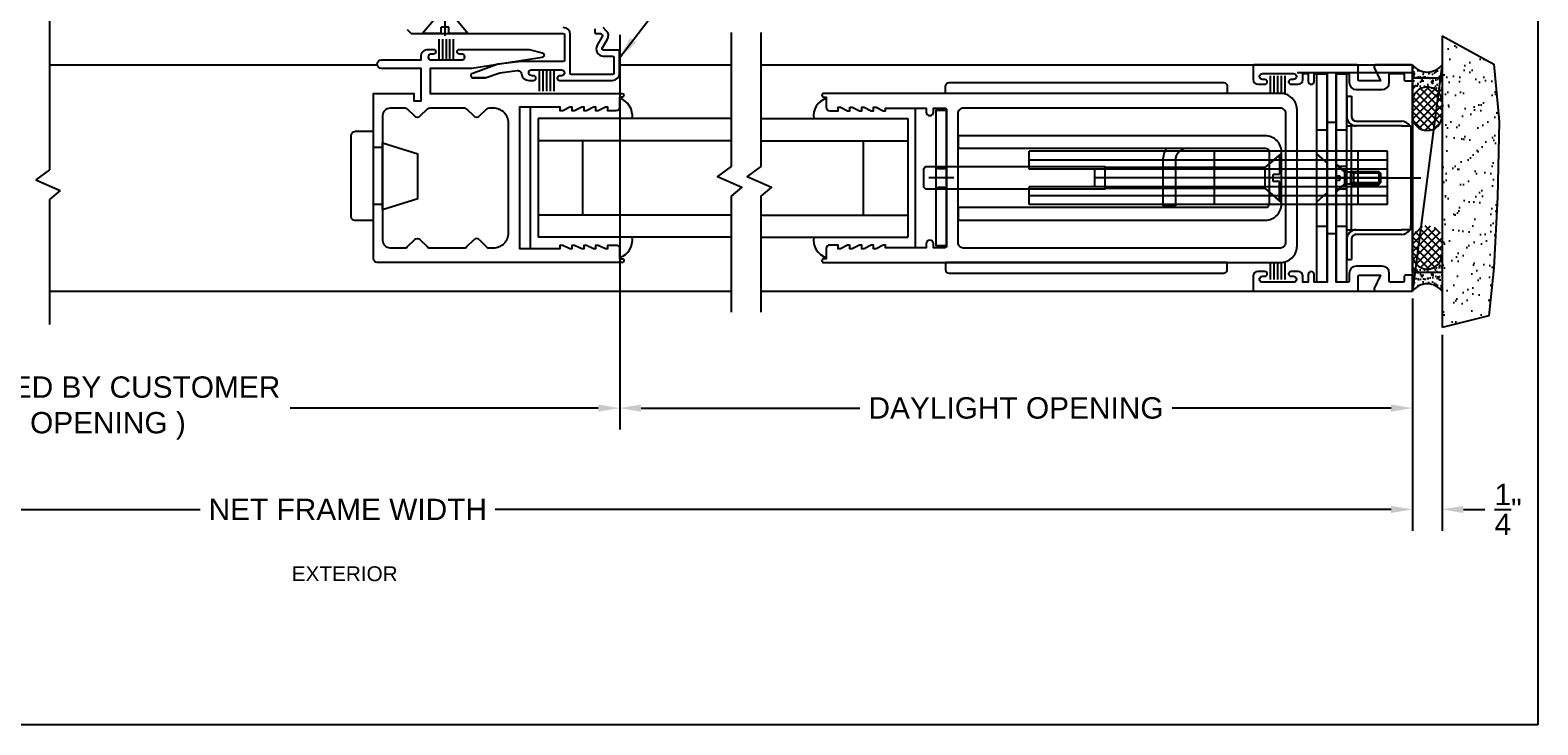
# Model space of a CAD drawing. Extents: x 9.5 to 30.5, y 30.9 to 44.4.
# Drawn here: x 17.77 to 30.48, y 30.85 to 36.71 of the extents above; entities that cross this region are included whole.
import ezdxf

# ---------------------------------------------------------------- set-up
doc = ezdxf.new("R2010")
doc.units = 0
doc.header["$MEASUREMENT"] = 0
doc.layers.get('0').update_dxf_attribs({"linetype": 'CONTINUOUS'})
doc.layers.get('DEFPOINTS').update_dxf_attribs({"linetype": 'CONTINUOUS'})
for name, color, linetype in [('DIM', 4, 'CONTINUOUS'), ('FLUSH_PULLS', 5, 'CONTINUOUS'), ('GASKET', 1, 'CONTINUOUS'), ('GLASS-VINYL', 7, 'CONTINUOUS'), ('HATCH1', 4, 'CONTINUOUS'), ('LATCH', 5, 'CONTINUOUS'), ('MISC', 9, 'CONTINUOUS'), ('SEAL', 7, 'CONTINUOUS'), ('SEALANT', 1, 'CONTINUOUS'), ('SILL-PAN', 7, 'CONTINUOUS'), ('STRIKE', 7, 'CONTINUOUS'), ('TEXT', 7, 'CONTINUOUS'), ('VENT', 5, 'CONTINUOUS')]:
    doc.layers.add(name, color=color, linetype=linetype)
doc.layers.add('NO PRINT', color=40, linetype='CONTINUOUS', plot=False)
doc.styles.add('ARCH', font='archstyl.shx')
doc.styles.add('ARIAL', font='arialbd.ttf')
doc.styles.get("Standard").update_dxf_attribs({"font": 'arial.ttf'})
doc.dimstyles.new('ARROW', dxfattribs={"dimtxt": 0.125, "dimasz": 0.1875, "dimexe": 0.125, "dimexo": 0.125, "dimgap": 0.0625, "dimtad": 0, "dimtih": 1, "dimtoh": 1, "dimdec": 4, "dimzin": 11, "dimdsep": 46, "dimlunit": 5, "dimtxsty": 'ARCH', "dimcen": 0.09375, "dimclrd": 256, "dimclre": 256, "dimclrt": 256, "dimadec": 4, "dimazin": 0, "dimtfac": 1, "dimtdec": 4, "dimtmove": 2, "dimatfit": 3, "dimfxl": 0, "dimtolj": 1, "dimtzin": 0, "dimarcsym": 0})
doc.dimstyles.new('FULL SCALE', dxfattribs={"dimtxt": 0.18, "dimasz": 0.18, "dimexe": 0.18, "dimexo": 0.0625, "dimgap": 0.09, "dimtad": 0, "dimdec": 4, "dimzin": 0, "dimdsep": 46, "dimlunit": 4, "dimtxsty": 'Standard', "dimcen": 0.09, "dimadec": 0, "dimazin": 0, "dimtfac": 1, "dimtdec": 4, "dimtofl": 0, "dimtmove": 0, "dimatfit": 3, "dimfxl": 0, "dimtolj": 1, "dimtzin": 0, "dimarcsym": 0})

# ---------------------------------------------------------------- blocks, each defined once
blk = doc.blocks.new('A$C1D443341')
for p, q in [((0, 0.719), (0, 0.031)), ((0.188, 0.75), (0.031, 0.75)), ((0.188, 0.75), (0.188, 0)), ((0.264, 0.656), (0.562, 0.563)), ((0.264, 0.656), (0.264, 0.094)), ((0.264, 0.615), (0.188, 0.615)), ((0.562, 0.563), (0.562, 0.187)), ((0.264, 0.135), (0.188, 0.135)), ((0.264, 0.094), (0.562, 0.187)), ((0.188, 0), (0.031, 0))]:
    blk.add_line(p, q)
for centre, start, end in [((0.031, 0.719), 90, 180), ((0.031, 0.031), 180, 270)]:
    blk.add_arc(centre, 0.031, start, end)
blk = doc.blocks.new('A$C0DB918E6')
at = {"layer": 'MISC', "xscale": 0.25, "yscale": 0.25, "zscale": 0.25}
blk.add_blockref('A$C1D443341', (0, 0), dxfattribs=at)
blk = doc.blocks.new('3006 STD POST-INTERLOCKER')
at = {"color": 7}
for p, q in [((-0.674, -0.979), (-0.674, -1.153)), ((-0.644, -0.979), (-0.644, -1.153)), ((-0.614, -0.979), (-0.614, -1.153)), ((-0.584, -0.979), (-0.584, -1.153)), ((-0.554, -0.979), (-0.554, -1.153))]:
    blk.add_line(p, q, dxfattribs=at)
for points in [[(-2.074, -0.666), (-2.074, -0.58, -0.414214), (-2.043, -0.55), (-1.974, -0.55), (-1.974, -0.58), (-1.954, -0.58), (-1.894, -0.55), (-1.874, -0.55), (-1.874, -0.58), (-1.854, -0.58), (-1.794, -0.55), (-1.774, -0.55), (-1.774, -0.58), (-1.754, -0.58), (-1.694, -0.55), (-1.674, -0.55), (-1.674, -0.58), (-1.654, -0.58), (-1.594, -0.55), (-1.574, -0.55), (-1.574, -0.58), (-1.231, -0.58), (-1.231, 0.61), (-1.574, 0.61), (-1.574, 0.581), (-1.594, 0.581), (-1.654, 0.61), (-1.674, 0.61), (-1.674, 0.581), (-1.694, 0.581), (-1.754, 0.61), (-1.774, 0.61), (-1.774, 0.581), (-1.794, 0.581), (-1.854, 0.61), (-1.874, 0.61), (-1.874, 0.581), (-1.894, 0.581), (-1.954, 0.61), (-1.974, 0.61), (-1.974, 0.581), (-2.043, 0.581, -0.414214), (-2.074, 0.611), (-2.074, 0.696), (-2.094, 0.696, -0.999996), (-2.094, 0.728), (-0.031, 0.728, -0.414214), (0, 0.697), (0, -0.697), (-0.338, -0.697), (-0.338, -0.635), (-0.4, -0.635), (-0.4, -0.908), (-0.066, -0.908, -1), (-0.066, -0.979), (-0.4, -0.979), (-0.4, -1.006, -0.414214), (-0.462, -1.068), (-0.504, -1.068, -1), (-0.504, -1.028), (-0.484, -1.028, 0.999996), (-0.484, -0.979), (-0.744, -0.979, 1.000003), (-0.744, -1.028), (-0.724, -1.028, -0.999994), (-0.724, -1.068), (-1.312, -1.068), (-1.422, -1.039, -0.811415), (-1.42, -1), (-0.828, -0.908), (-0.478, -0.908), (-0.478, -0.697), (-2.094, -0.697, -0.999996), (-2.094, -0.666), (-2.074, -0.666)], [(-0.891, 0.535), (-0.96, 0.604), (-1.012, 0.604, 0.414214), (-1.137, 0.479), (-1.137, -0.447, 0.414214), (-1.012, -0.572), (-0.973, -0.572, 0.198912), (-0.951, -0.563), (-0.891, -0.504, -0.414214), (-0.847, -0.504), (-0.787, -0.563, 0.198912), (-0.765, -0.572), (-0.473, -0.572, 0.198912), (-0.451, -0.563), (-0.391, -0.504, -0.414214), (-0.347, -0.504), (-0.287, -0.563, 0.198912), (-0.265, -0.572), (-0.138, -0.572, 0.414214), (-0.076, -0.51), (-0.076, 0.542, 0.414214), (-0.138, 0.604), (-0.265, 0.604, 0.198912), (-0.287, 0.594), (-0.347, 0.535, -0.414214), (-0.391, 0.535), (-0.451, 0.594, 0.198912), (-0.473, 0.604), (-0.765, 0.604, 0.198912), (-0.787, 0.594), (-0.847, 0.535)]]:
    blk.add_lwpolyline(points, format="xyb")
blk.add_arc((-0.869, 0.557), 0.031, 225.0005, 315.0002)
blk = doc.blocks.new('ARCHETYPE LATCH')
at = {"layer": 'FLUSH_PULLS'}
for points in [[(3.064, 0.803), (0.749, 0.803, 0.414214), (0.719, 0.773), (0.719, 0.713), (3.094, 0.713), (3.094, 0.773, 0.414214)], [(3.064, -0.803), (0.749, -0.803, -0.414214), (0.719, -0.773), (0.719, -0.713), (3.094, -0.713), (3.094, -0.773, -0.414214)]]:
    blk.add_lwpolyline(points, format="xyb", close=True, dxfattribs=at)
at = {"layer": 'LATCH'}
for p, q in [((-0.631, 0.225), (2.389, 0.225)), ((-0.631, 0.225), (-0.631, -0.225)), ((-0.631, 0.15), (2.389, 0.15)), ((-0.381, -0.225), (-0.381, 0.225)), ((0.28, 0.193), (0.28, 0.03)), ((0.401, 0.089), (0.28, 0.193)), ((0.831, -0.225), (0.831, 0.225)), ((1.262, 0.235), (1.157, 0.235)), ((1.157, -0.145), (1.157, 0.235)), ((1.262, -0.145), (1.262, 0.235)), ((2.389, 0.225), (2.389, 0.075)), ((-0.631, 0.075), (2.389, 0.075)), ((-0.631, 0), (1.837, 0)), ((0.28, 0.03), (0.333, 0.03)), ((0.333, 0.03), (0.333, -0.03)), ((0.401, 0.089), (1.749, 0.089)), ((0.401, 0.089), (0.401, -0.089)), ((1.837, -0.075), (1.837, 0.075)), ((-0.631, -0.075), (2.389, -0.075)), ((0.28, -0.192), (0.28, -0.03)), ((0.28, -0.03), (0.333, -0.03)), ((0.401, -0.089), (0.28, -0.192)), ((0.401, -0.089), (1.749, -0.089)), ((2.389, -0.075), (2.389, -0.225)), ((-0.631, -0.15), (2.389, -0.15))]:
    blk.add_line(p, q, dxfattribs=at)
at = {"layer": 'LATCH', "ltscale": 0.5}
for p, q in [((0.262, 0.206), (0.355, 0.125)), ((3.085, 0.095), (3.175, 0.095)), ((3.085, 0.095), (3.1, 0.08)), ((3.1, 0.08), (3.16, 0.08)), ((3.175, 0.095), (3.16, 0.08)), ((0.355, -0.125), (0.262, -0.205)), ((3.1, -0.08), (3.085, -0.095)), ((3.085, -0.095), (3.175, -0.095)), ((3.16, -0.08), (3.1, -0.08)), ((3.16, -0.08), (3.175, -0.095))]:
    blk.add_line(p, q, dxfattribs=at)
at = {"layer": 'LATCH', "ltscale": 0.3}
for p, q in [((0.239, 0), (-0.021, 0)), ((0.401, 0), (1.036, 0)), ((3.025, 0), (3.235, 0))]:
    blk.add_line(p, q, dxfattribs=at)
at = {"layer": 'LATCH'}
for points in [[(3.085, -0.568), (3.175, -0.568), (3.175, 0.568), (3.085, 0.568)], [(3.262, 0.093), (1.749, 0.093), (1.749, -0.093), (3.262, -0.093), (3.28, -0.075), (3.28, 0.075)]]:
    blk.add_lwpolyline(points, close=True, dxfattribs=at)
blk.add_lwpolyline([(0.397, -0.355), (2.987, -0.355), (2.987, -0.25), (0.397, -0.25, -0.414214), (0.367, -0.22), (0.367, 0.22, -0.414214), (0.397, 0.25), (2.987, 0.25), (2.987, 0.355), (0.397, 0.355, 0.414214), (0.262, 0.22), (0.262, -0.22, 0.414214), (0.397, -0.355), (1.052, -0.355)], format="xyb", dxfattribs=at)
blk.add_lwpolyline([(-0.631, -0.225), (2.389, -0.225)], dxfattribs=at)
for radius, start in [(0.105, 270), (0.21, 330)]:
    blk.add_arc((1.052, -0.145), radius, start, 360, dxfattribs=at)
blk = doc.blocks.new('StrikePlateAssy(EX_HI)')
at = {"linetype": 'Continuous'}
for p, q in [((-0.165, 0.688), (-0.205, 0.688)), ((-0.205, 0.517), (-0.205, 0.688)), ((-0.165, 0.517), (-0.165, 0.688)), ((-0.705, 0.437), (-0.625, 0.437)), ((-0.705, 0.437), (-0.705, 0.397)), ((-0.705, -0.398), (-0.705, 0.397)), ((-0.625, 0.477), (-0.245, 0.477)), ((-0.245, 0.437), (-0.625, 0.437)), ((-0.205, 0.437), (-0.245, 0.437)), ((-0.205, 0.437), (-0.205, -0.438)), ((-0.165, 0.437), (-0.205, 0.437)), ((-0.165, 0.437), (-0.165, -0.438)), ((0.09, 0.203), (0, 0.124)), ((0.09, -0.203), (0, -0.124)), ((-0.705, -0.438), (-0.705, -0.398)), ((-0.625, -0.438), (-0.705, -0.438)), ((-0.625, -0.438), (-0.245, -0.438)), ((-0.245, -0.478), (-0.625, -0.478)), ((-0.245, -0.438), (-0.205, -0.438)), ((-0.165, -0.438), (-0.205, -0.438)), ((-0.205, -0.688), (-0.205, -0.518)), ((-0.165, -0.688), (-0.165, -0.518)), ((-0.165, -0.688), (-0.205, -0.688))]:
    blk.add_line(p, q, dxfattribs=at)
for p, q in [((-0.075, 0.406), (-0.165, 0.406)), ((0, 0.469), (-0.075, 0.469)), ((0.09, 0.406), (0, 0.406)), ((-0.436, 0.054), (-0.45, 0.04)), ((-0.45, 0.04), (-0.222, 0.04)), ((-0.45, -0.04), (-0.45, 0.04)), ((-0.197, 0.054), (-0.436, 0.054)), ((-0.436, -0.054), (-0.436, 0.054)), ((0.013, 0), (-0.23, 0)), ((-0.222, 0.04), (-0.197, 0.054)), ((-0.222, -0.054), (-0.222, 0.054)), ((-0.197, -0.054), (-0.197, 0.054)), ((-0.147, 0.051), (-0.197, 0.051)), ((-0.165, 0.095), (-0.165, -0.095)), ((-0.165, 0.095), (-0.075, 0.095)), ((-0.138, 0.065), (-0.165, 0.065)), ((-0.147, 0.051), (-0.075, 0.113)), ((-0.147, -0.051), (-0.147, 0.051)), ((-0.138, 0.065), (-0.075, 0.12)), ((-0.075, 0.02), (-0.105, 0.02)), ((-0.105, -0.019), (-0.105, 0.02)), ((-0.075, 0.113), (-0.075, 0.02)), ((0.173, 0), (-0.07, 0)), ((-0.044, 0), (-0.788, 0)), ((-0.45, -0.04), (-0.222, -0.04)), ((-0.436, -0.054), (-0.45, -0.04)), ((-0.197, -0.054), (-0.436, -0.054)), ((-0.222, -0.04), (-0.197, -0.054)), ((-0.147, -0.051), (-0.197, -0.051)), ((-0.138, -0.065), (-0.165, -0.065)), ((-0.165, -0.095), (-0.075, -0.095)), ((-0.147, -0.051), (-0.075, -0.112)), ((-0.138, -0.065), (-0.075, -0.12)), ((-0.075, -0.019), (-0.105, -0.019)), ((-0.075, -0.112), (-0.075, -0.019)), ((-0.075, -0.406), (-0.165, -0.406)), ((0, -0.469), (-0.075, -0.469)), ((0.09, -0.406), (0, -0.406))]:
    blk.add_line(p, q)
for points in [[(-0.165, -0.875), (-0.075, -0.875), (-0.075, 0.875), (-0.165, 0.875)], [(0, -0.875), (0.09, -0.875), (0.09, 0.875), (0, 0.875)]]:
    blk.add_lwpolyline(points, close=True)
for centre, radius, start, end in [((-0.245, 0.517), 0.08, 270, 0), ((-0.245, 0.517), 0.04, 270, 0), ((-0.625, 0.397), 0.08, 90, 150), ((-0.625, -0.398), 0.08, 210, 270), ((-0.245, -0.518), 0.08, 0, 90), ((-0.245, -0.518), 0.04, 0, 90)]:
    blk.add_arc(centre, radius, start, end, dxfattribs=at)
blk = doc.blocks.new('3767 LEADSILE')
for points in [[(3.769, -0.597), (3.749, -0.597), (3.689, -0.565), (3.669, -0.565), (3.669, -0.597), (3.649, -0.597), (3.589, -0.565), (3.569, -0.565), (3.569, -0.597), (3.549, -0.597), (3.489, -0.565), (3.469, -0.565), (3.469, -0.588), (3.126, -0.588), (3.126, -0.556, 1), (3.064, -0.556), (3.064, -0.588), (2.969, -0.588, -0.414214), (2.954, -0.573), (2.954, 0.573, -0.414214), (2.969, 0.588), (3.064, 0.588), (3.064, 0.556, 1), (3.126, 0.556), (3.126, 0.588), (3.469, 0.588), (3.469, 0.565), (3.489, 0.565), (3.549, 0.597), (3.569, 0.597), (3.569, 0.565), (3.589, 0.565), (3.649, 0.597), (3.669, 0.597), (3.669, 0.565), (3.689, 0.565), (3.749, 0.597), (3.769, 0.597), (3.769, 0.565), (3.789, 0.565), (3.849, 0.597), (3.869, 0.597), (3.869, 0.565), (3.938, 0.565, 0.414214), (3.969, 0.596), (3.969, 0.681), (3.989, 0.681, 1), (3.989, 0.713), (0.14, 0.713, 0.414214), (0, 0.573), (0, -0.573, 0.414214), (0.14, -0.713), (3.989, -0.713, 1), (3.989, -0.681), (3.969, -0.681), (3.969, -0.596, 0.414214), (3.938, -0.565), (3.869, -0.565), (3.869, -0.597), (3.849, -0.597), (3.789, -0.565), (3.769, -0.565)], [(2.814, -0.588, 0.414214), (2.86, -0.542), (2.86, 0.542, 0.414214), (2.814, 0.588), (0.14, 0.588, 0.414214), (0.094, 0.542), (0.094, -0.542, 0.414214), (0.14, -0.588)]]:
    blk.add_lwpolyline(points, format="xyb", close=True)
blk = doc.blocks.new('A$C078B526A')
for p, q in [((0, 0.909), (0.097, 0.793)), ((0.161, 0.909), (0, 0.909)), ((0.161, 0.909), (0.161, 0.857)), ((0.192, 0.929), (0.192, 0)), ((0.224, 0.909), (0.224, 0.857)), ((0.385, 0.909), (0.224, 0.909)), ((0.385, 0.909), (0.288, 0.793)), ((0.288, 0.793), (0.097, 0.793)), ((0.224, 0.857), (0.161, 0.857))]:
    blk.add_line(p, q)
at = {"linetype": 'Continuous'}
for p, q in [((0.142, 0.793), (0.118, 0.79)), ((0.122, 0.793), (0.122, 0.79)), ((0.122, 0.766), (0.122, 0.696)), ((0.263, 0.793), (0.263, 0.741)), ((0.267, 0.717), (0.118, 0.695)), ((0.122, 0.671), (0.122, 0.601)), ((0.263, 0.716), (0.263, 0.647)), ((0.267, 0.623), (0.118, 0.601)), ((0.267, 0.528), (0.118, 0.507)), ((0.122, 0.577), (0.122, 0.507)), ((0.263, 0.622), (0.263, 0.553)), ((0.263, 0.528), (0.263, 0.458)), ((0.267, 0.434), (0.118, 0.412)), ((0.122, 0.483), (0.122, 0.413)), ((0.122, 0.388), (0.122, 0.319)), ((0.263, 0.433), (0.263, 0.364)), ((0.267, 0.34), (0.118, 0.318)), ((0.122, 0.307), (0.122, 0.237)), ((0.263, 0.339), (0.263, 0.237)), ((0.267, 0.246), (0.118, 0.224)), ((0.122, 0.213), (0.122, 0.112)), ((0.263, 0.245), (0.263, 0.112)), ((0.186, 0.034), (0.199, 0.034))]:
    blk.add_line(p, q, dxfattribs=at)
for centre, radius, start, end in [((0.122, 0.766), 0.0244, 90, 270), ((0.122, 0.766), 0.0244, 90, 270), ((0.263, 0.741), 0.0244, 270, 90), ((0.122, 0.671), 0.0244, 90, 270), ((0.122, 0.671), 0.0244, 90, 270), ((0.263, 0.647), 0.0244, 270, 90), ((0.122, 0.577), 0.0244, 90, 270), ((0.263, 0.553), 0.0244, 270, 90), ((0.122, 0.483), 0.0244, 90, 270), ((0.122, 0.483), 0.0244, 90, 270), ((0.122, 0.388), 0.0244, 90, 270), ((0.263, 0.458), 0.0244, 270, 90), ((0.263, 0.364), 0.0244, 270, 90), ((0.122, 0.294), 0.0244, 90, 270), ((0.263, 0.27), 0.0244, 270, 90), ((0.122, 0.2), 0.0244, 90, 270), ((0.034, -0.012), 0.152, 20.7051, 54.5638), ((0.186, 0.044), 0.00998, 191.7651, 270), ((0.199, 0.044), 0.00998, 270, 348.2349), ((0.351, -0.012), 0.152, 125.4362, 159.2949)]:
    blk.add_arc(centre, radius, start, end, dxfattribs=at)
blk = doc.blocks.new('*D51')
at = {"color": 0, "lineweight": -2}
for p, q in [((22.738, 36.667), (22.738, 33.343)), ((29.42, 34.446), (29.42, 33.343)), ((22.918, 33.523), (24.763, 33.523)), ((29.24, 33.523), (27.395, 33.523))]:
    blk.add_line(p, q, dxfattribs=at)
at = {"color": 0}
for points in [[(22.918, 33.553), (22.918, 33.493), (22.738, 33.523)], [(29.24, 33.553), (29.24, 33.493), (29.42, 33.523)]]:
    blk.add_solid(points, dxfattribs=at)
at = {"layer": 'DEFPOINTS', "color": 0}
for p in [(22.738, 36.73), (29.42, 34.508), (29.42, 33.523)]:
    blk.add_point(p, dxfattribs=at)
at = {"color": 0, "insert": (26.079, 33.523), "char_height": 0.18, "attachment_point": 5}
blk.add_mtext('\\A1;DAYLIGHT OPENING', dxfattribs=at)
blk = doc.blocks.new('*D52')
at = {"color": 0, "lineweight": -2}
for p, q in [((29.42, 34.446), (29.42, 32.489)), ((29.67, 34.139), (29.67, 32.489)), ((29.24, 32.669), (29.06, 32.669)), ((29.85, 32.669), (30.03, 32.669))]:
    blk.add_line(p, q, dxfattribs=at)
at = {"color": 0}
for points in [[(29.24, 32.699), (29.24, 32.639), (29.42, 32.669)], [(29.85, 32.699), (29.85, 32.639), (29.67, 32.669)]]:
    blk.add_solid(points, dxfattribs=at)
at = {"layer": 'DEFPOINTS', "color": 0}
for p in [(29.42, 34.508), (29.67, 34.202), (29.67, 32.669)]:
    blk.add_point(p, dxfattribs=at)
at = {"color": 0, "insert": (30.227, 32.669), "char_height": 0.18, "attachment_point": 5}
blk.add_mtext('\\A1;{\\H1.000000x;\\S1/4;}"', dxfattribs=at)
blk = doc.blocks.new('*D53')
at = {"color": 0, "lineweight": -2}
for p, q in [((11.471, 34.446), (11.471, 32.489)), ((29.42, 34.446), (29.42, 32.489)), ((11.651, 32.669), (19.202, 32.669)), ((29.24, 32.669), (21.689, 32.669))]:
    blk.add_line(p, q, dxfattribs=at)
at = {"color": 0}
for points in [[(11.651, 32.699), (11.651, 32.639), (11.471, 32.669)], [(29.24, 32.699), (29.24, 32.639), (29.42, 32.669)]]:
    blk.add_solid(points, dxfattribs=at)
at = {"layer": 'DEFPOINTS', "color": 0}
for p in [(11.471, 34.508), (29.42, 34.508), (11.471, 32.669)]:
    blk.add_point(p, dxfattribs=at)
at = {"color": 0, "insert": (20.446, 32.669), "char_height": 0.18, "attachment_point": 5}
blk.add_mtext('\\A1;NET FRAME WIDTH', dxfattribs=at)
blk = doc.blocks.new('*D54')
at = {"color": 0, "lineweight": -2}
for p, q in [((22.738, 36.667), (22.738, 33.343)), ((11.471, 34.446), (11.471, 33.343)), ((11.651, 33.523), (14.249, 33.523)), ((22.558, 33.523), (19.96, 33.523))]:
    blk.add_line(p, q, dxfattribs=at)
at = {"color": 0}
for points in [[(11.651, 33.553), (11.651, 33.493), (11.471, 33.523)], [(22.558, 33.553), (22.558, 33.493), (22.738, 33.523)]]:
    blk.add_solid(points, dxfattribs=at)
at = {"layer": 'DEFPOINTS', "color": 0}
for p in [(22.738, 36.73), (11.471, 34.508), (11.471, 33.523)]:
    blk.add_point(p, dxfattribs=at)
at = {"color": 0, "insert": (17.104, 33.523), "char_height": 0.18, "attachment_point": 5}
blk.add_mtext('\\A1;OPEN POCKET (DETERMINED BY CUSTOMER\\PSUPPLIED DAYLIGHT OPENING )', dxfattribs=at)

msp = doc.modelspace()

# ---------------------------------------------------------------- hatches: boundary and pattern name
at = {"layer": 'DIM', "linetype": 'Continuous'}
h = msp.add_hatch(dxfattribs=at)
h.set_pattern_fill('AR-SAND', color=256, scale=0.03, style=0)
h.set_pattern_definition([(322.5, (32.533563, 84.14838), (-0.0018898, -0.057804713), [0, -0.0456, 0, -0.051, 0, -0.04875]), (352.5, (32.53356, 84.14838), (0.0530933, -0.08466438), [0, -0.0246, 0, -0.0411, 0, -0.01575]), (32.5, (32.496663, 84.14838), (0.093424256, -0.00016977), [0, -0.015, 0, -0.054, 0, -0.0705]), (42.5, (32.49666, 84.14838), (0.0901838, -0.02633027), [0, -0.0075, 0, -0.0354, 0, -0.0405])])
h.paths.add_polyline_path([(29.42023, 36.10318), (29.42023, 36.41518, 0.496), (29.67023, 36.41518), (29.67023, 36.10318, 1)])
h = msp.add_hatch(dxfattribs=at)
h.set_pattern_fill('AR-SAND', color=256, scale=0.03, style=0)
h.set_pattern_definition([(37.5, (32.53327, -13.225203), (-0.0018898, 0.057804713), [0, -0.0456, 0, -0.051, 0, -0.04875]), (7.5, (32.53327, -13.2252), (0.0530933, 0.08466438), [0, -0.0246, 0, -0.0411, 0, -0.01575]), (327.5, (32.49637, -13.225203), (0.093424256, 0.00016977), [0, -0.015, 0, -0.054, 0, -0.0705]), (317.5, (32.49637, -13.2252), (0.0901838, 0.02633027), [0, -0.0075, 0, -0.0354, 0, -0.0405])])
h.paths.add_polyline_path([(29.41994, 34.81999), (29.41994, 34.50799, -0.496), (29.66994, 34.50799), (29.66994, 34.81999, -1)])
at = {"layer": 'HATCH1', "linetype": 'Continuous'}
h = msp.add_hatch(dxfattribs=at)
h.set_pattern_fill('ANSI37', color=256, scale=0.375, angle=90, style=0)
h.set_pattern_definition([(225, (32.533563, 84.14838), (-0.03314563, 0.03314563), []), (135, (32.533563, 84.14838), (0.03314563, 0.03314563), [])])
edge = h.paths.add_edge_path()
edge.add_arc((29.54523, 36.10318), 0.125, 360, 540)
edge.add_line((29.42023, 36.10318), (29.42023, 35.98625))
edge.add_arc((29.54523, 35.98625), 0.125, 540, 720)
edge.add_line((29.67023, 35.98625), (29.67023, 36.10318))
h = msp.add_hatch(dxfattribs=at)
h.set_pattern_fill('ANSI37', color=256, scale=0.375, angle=90, style=0)
h.set_pattern_definition([(135, (32.53327, -13.225203), (-0.03314563, -0.03314563), []), (225, (32.53327, -13.225203), (0.03314563, -0.03314563), [])])
edge = h.paths.add_edge_path()
edge.add_arc((29.54494, 34.81999), 0.125, 180, 360, ccw=False)
edge.add_line((29.41994, 34.81999), (29.41994, 34.93693))
edge.add_arc((29.54494, 34.93693), 0.125, 0, 180, ccw=False)
edge.add_line((29.66994, 34.93693), (29.66994, 34.81999))
at = {"layer": 'MISC', "linetype": 'Continuous'}
h = msp.add_hatch(dxfattribs=at)
h.set_pattern_fill('AR-SAND', color=256, scale=0.1, style=0)
h.set_pattern_definition([(142.5, (37.7392, 24.39499), (0.0062993, 0.1926824), [0, -0.152, 0, -0.17, 0, -0.1625]), (172.5, (37.7392, 24.39499), (-0.1769777, 0.2822146), [0, -0.082, 0, -0.137, 0, -0.0525]), (212.5, (37.8622, 24.39499), (-0.3114142, 0.000566), [0, -0.05, 0, -0.18, 0, -0.235]), (222.5, (37.8622, 24.395), (-0.3006127, 0.0877676), [0, -0.025, 0, -0.118, 0, -0.135])])
h.paths.add_polyline_path([(30.15085, 35.93694), (30.10738, 36.42038), (29.67006, 36.65897), (29.67006, 34.20198), (30.0639, 34.30071), (30.10738, 34.70615), (30.13636, 35.29982)])

# ---------------------------------------------------------------- linework, layer by layer
for p, q in [((22.05965, 36.3737), (22.05965, 36.1934)), ((22.09065, 36.3737), (22.09065, 36.1934)), ((22.12165, 36.3737), (22.12165, 36.1934)), ((22.15265, 36.3737), (22.15265, 36.1934)), ((22.18365, 36.3737), (22.18365, 36.1934)), ((29.42023, 36.34888), (28.44773, 36.34888)), ((29.42023, 36.41638), (29.41994, 34.6019))]:
    msp.add_line(p, q)
for points in [[(21.60465, 36.3047), (21.72714, 36.34928), (21.87518, 36.36705, -0.41874045), (21.90998, 36.33927, 0.38407139), (21.97165, 36.2837), (22.01165, 36.2837, 0.9999936), (22.01165, 36.3237), (21.99665, 36.3237, -1.0000034), (21.99665, 36.3737), (22.24665, 36.3737, -0.9999959), (22.24665, 36.3237), (22.23165, 36.3237, 1), (22.23165, 36.2837), (22.67565, 36.2837, 0.41421356), (22.73765, 36.3457), (22.73765, 36.4737), (22.73765, 36.5297, 0.41421356), (22.72765, 36.5397), (22.59989, 36.5397, -0.5773518), (22.59123, 36.5547), (22.63497, 36.63044, 0.33945554), (22.62543, 36.70287), (22.5986, 36.7297)], [(22.52789, 36.7197), (22.52789, 36.6897, 0.41421356), (22.53789, 36.6797), (22.57375, 36.6797, -0.19891237), (22.58082, 36.67677), (22.59007, 36.66752, -0.33945554), (22.59166, 36.65544), (22.54793, 36.5797, 0.5773518), (22.59989, 36.4897), (22.67765, 36.4897, -0.41421356), (22.68765, 36.4797), (22.68765, 36.3437, -0.41421356), (22.67765, 36.3337), (22.33165, 36.3337, -0.41421356), (22.32165, 36.3437), (22.32165, 36.6697, 0.41421356), (22.26165, 36.7297)], [(20.94673, 36.71263), (20.97673, 36.68263, 0.19891237), (20.9838, 36.6797), (22.26165, 36.6797, -0.41421356), (22.27165, 36.6697), (22.27165, 36.4537, -0.41421356), (22.26165, 36.4437), (21.90965, 36.4437), (21.70965, 36.4197), (21.49084, 36.34006, 0.70134566), (21.50365, 36.3047), (21.60465, 36.3047), (21.50365, 36.3047)]]:
    msp.add_lwpolyline(points, format="xyb")
at = {"color": 1}
msp.add_lwpolyline([(28.54223, 34.64838), (28.54223, 34.58338), (28.49723, 34.58338), (28.49723, 34.63338, 0.41421356), (28.45723, 34.67338), (28.39673, 34.67338, 0.41421356), (28.37723, 34.65388), (28.37723, 34.65338, 0.41421356), (28.39723, 34.63338), (28.41773, 34.63338, -0.41421356), (28.44223, 34.60888), (28.44223, 34.60788, -0.41421356), (28.41773, 34.58338), (28.15673, 34.58338, -0.41421356), (28.13223, 34.60788), (28.13223, 34.60888, -0.41421356), (28.15673, 34.63338), (28.17723, 34.63338, 0.41421356), (28.19723, 34.65338, 0.41421356), (28.17723, 34.67338), (28.11723, 34.67338, 0.41421356), (28.07723, 34.63338), (28.07723, 34.51838, 0.41421356), (28.08723, 34.50838), (28.95223, 34.50838, 0.41421356), (28.96223, 34.51838), (28.96223, 34.63338, -0.41421356), (28.97223, 34.64338), (29.15023, 34.64338), (29.09869, 34.53105, 0.54662435), (29.11323, 34.50838), (29.41023, 34.50838, 0.41421356), (29.42023, 34.51838), (29.42023, 34.63338, 0.41421356), (29.41023, 34.64338), (29.36223, 34.64338, 0.41421356), (29.35223, 34.63338), (29.35223, 34.59338, -0.41421356), (29.34223, 34.58338), (29.23523, 34.58338, -0.41421356), (29.22523, 34.59338), (29.22523, 34.65838, 0.41421356), (29.16523, 34.71838), (28.94723, 34.71838, 0.41421356), (28.88723, 34.65838), (28.88723, 34.59338, -0.41421356), (28.87723, 34.58338), (28.77723, 34.58338), (28.77723, 35.46238), (28.77723, 36.34138), (28.87723, 36.34138, -0.41421356), (28.88723, 36.33138), (28.88723, 36.26638, 0.41421356), (28.94723, 36.20638), (29.16523, 36.20638, 0.41421356), (29.22523, 36.26638), (29.22523, 36.33138, -0.41421356), (29.23523, 36.34138), (29.34223, 36.34138, -0.41421356), (29.35223, 36.33138), (29.35223, 36.29138, 0.41421356), (29.36223, 36.28138), (29.41023, 36.28138, 0.41421356), (29.42023, 36.29138), (29.42023, 36.40638, 0.41421356), (29.41023, 36.41638), (29.11323, 36.41638, 0.54662435), (29.09869, 36.39371), (29.15023, 36.28138), (28.97223, 36.28138, -0.41421356), (28.96223, 36.29138), (28.96223, 36.40638, 0.41421356), (28.95223, 36.41638), (28.08723, 36.41638, 0.41421356), (28.07723, 36.40638), (28.07723, 36.29138, 0.41421356), (28.11723, 36.25138), (28.17723, 36.25138, 0.41421356), (28.19723, 36.27138), (28.19723, 36.27138, 0.41421356), (28.17723, 36.29138), (28.15673, 36.29138, -0.41421356), (28.13223, 36.31588), (28.13223, 36.31688, -0.41421356), (28.15673, 36.34138), (28.41773, 36.34138, -0.41421356), (28.44223, 36.31688), (28.44223, 36.31588, -0.41421356), (28.41773, 36.29138), (28.39723, 36.29138, 0.41421356), (28.37723, 36.27138), (28.37723, 36.27088, 0.41421356), (28.39673, 36.25138), (28.45723, 36.25138, 0.41421356), (28.49723, 36.29138), (28.49723, 36.34138), (28.54223, 36.34138), (28.54223, 36.27638, 0.41421356), (28.56723, 36.25138), (28.56773, 36.25138, 0.41421356), (28.59223, 36.27588), (28.59223, 36.34138), (28.70223, 36.34138), (28.70223, 35.46238), (28.70223, 34.58338), (28.59223, 34.58338), (28.59223, 34.64888, 0.41421356), (28.56773, 34.67338), (28.56723, 34.67338, 0.41421356)], format="xyb", close=True, dxfattribs=at)
at = {"layer": 'GASKET'}
msp.add_line((29.66416, 36.38443), (29.42023, 34.50838), dxfattribs=at)
msp.add_lwpolyline([(29.66994, 34.66445), (29.41982, 34.66445), (29.42011, 36.30568), (29.67023, 36.30568)], close=True, dxfattribs=at)
at = {"layer": 'GLASS-VINYL'}
for p, q in [((21.98515, 34.86738), (21.98515, 36.05738)), ((22.05015, 35.96238), (22.05015, 34.96238)), ((23.67804, 35.96238), (22.05015, 35.96238)), ((23.67804, 35.77488), (22.05015, 35.77488)), ((22.42515, 35.77488), (22.42515, 35.14988)), ((23.67804, 35.14988), (22.05015, 35.14988)), ((23.67804, 34.96238), (22.05015, 34.96238))]:
    msp.add_line(p, q, dxfattribs=at)
at = {"layer": 'GLASS-VINYL', "color": 7}
for p, q in [((25.23123, 34.87422), (25.23123, 36.05022)), ((23.92804, 35.96222), (25.16623, 35.96222)), ((25.16623, 35.96222), (25.16623, 34.96222)), ((23.92804, 35.77472), (25.16623, 35.77472)), ((24.79123, 35.77472), (24.79123, 35.14972)), ((23.92804, 35.14972), (25.16623, 35.14972)), ((23.92804, 34.96222), (25.16623, 34.96222))]:
    msp.add_line(p, q, dxfattribs=at)
at = {"layer": 'GLASS-VINYL'}
for points in [[(23.67804, 36.68771), (23.67804, 35.5599), (23.5638, 35.47564), (23.76768, 35.38418), (23.67804, 35.3099), (23.67804, 34.33207)], [(23.92804, 36.68771), (23.92804, 35.5599), (23.8138, 35.47564), (24.01768, 35.38418), (23.92804, 35.3099), (23.92804, 34.33207)]]:
    msp.add_lwpolyline(points, dxfattribs=at)
for centre, start, end in [((22.69208, 35.98691), 350.75972, 72.645769), ((22.69208, 34.93785), 287.354231, 9.24028)]:
    msp.add_arc(centre, 0.15276, start, end, dxfattribs=at)
at = {"layer": 'GLASS-VINYL', "color": 7}
for centre, start, end in [((24.5243, 35.98675), 107.354231, 189.24028), ((24.5243, 34.93769), 170.75972, 252.645769)]:
    msp.add_arc(centre, 0.15276, start, end, dxfattribs=at)
at = {"layer": 'MISC'}
for p, q in [((17.93072, 40.38225), (17.93072, 35.53141)), ((29.67006, 36.65897), (29.67006, 34.20198)), ((17.93072, 35.53141), (17.81649, 35.44715)), ((17.81649, 35.44715), (18.02037, 35.35569)), ((18.02037, 35.35569), (17.93072, 35.28141)), ((17.93072, 35.28141), (17.93072, 34.22682))]:
    msp.add_line(p, q, dxfattribs=at)
msp.add_lwpolyline([(29.67006, 36.65897), (30.10738, 36.42038), (30.15085, 35.93694), (30.13636, 35.29982), (30.10738, 34.70615), (30.0639, 34.30071), (29.67006, 34.20198)], dxfattribs=at)
at = {"layer": 'NO PRINT'}
msp.add_lwpolyline([(30.47769, 30.85399), (9.47769, 30.85399), (9.47769, 44.35399), (30.47769, 44.35399)], close=True, dxfattribs=at)
at = {"layer": 'SEAL', "color": 7}
for p, q in [((28.22165, 36.32336), (28.22165, 36.17538)), ((28.25265, 36.32336), (28.25265, 36.17538)), ((28.28365, 36.32336), (28.28365, 36.17538)), ((28.31465, 36.32336), (28.31465, 36.17538)), ((28.34565, 36.32336), (28.34565, 36.17538)), ((28.22273, 34.60529), (28.22273, 34.74938)), ((28.25373, 34.60529), (28.25373, 34.74938)), ((28.28473, 34.60529), (28.28473, 34.74938)), ((28.31573, 34.60529), (28.31573, 34.74938)), ((28.34673, 34.60529), (28.34673, 34.74938))]:
    msp.add_line(p, q, dxfattribs=at)
at = {"layer": 'SEALANT'}
for centre, radius, start, end in [((29.54523, 36.51139), 0.15701, 217.237177, 322.762823), ((29.54523, 36.10318), 0.125, 360, 180), ((29.54523, 35.98625), 0.125, 180, 0), ((29.54494, 34.81999), 0.125, 180, 0), ((29.54494, 34.41298), 0.15701, 37.237177, 142.762823)]:
    msp.add_arc(centre, radius, start, end, dxfattribs=at)
at = {"layer": 'SILL-PAN'}
for p, q in [((17.93072, 36.41638), (20.69501, 36.41638)), ((22.73765, 36.41638), (23.67804, 36.41638)), ((23.92804, 36.41638), (29.42023, 36.41638)), ((17.93072, 34.50838), (23.67804, 34.50838)), ((23.92804, 34.50838), (29.42023, 34.50838))]:
    msp.add_line(p, q, dxfattribs=at)

# ---------------------------------------------------------------- block references
at = {"xscale": -1, "rotation": 180}
msp.add_blockref('A$C078B526A', (21.07363, 37.5888), dxfattribs=at)
at = {"rotation": 180}
msp.add_blockref('ARCHETYPE LATCH', (28.5789, 35.46222), dxfattribs=at)
at = {"layer": 'STRIKE', "rotation": 180}
msp.add_blockref('StrikePlateAssy(EX_HI)', (28.70223, 35.46238), dxfattribs=at)
at = {"layer": 'TEXT', "xscale": -4, "yscale": 4, "zscale": 4, "rotation": 180}
msp.add_blockref('A$C0DB918E6', (20.47565, 35.85288), dxfattribs=at)
at = {"layer": 'VENT', "rotation": 180}
for name, p in [('3006 STD POST-INTERLOCKER', (20.66365, 35.47788)), ('3767 LEADSILE', (28.44773, 35.46222))]:
    msp.add_blockref(name, p, dxfattribs=at)

# ---------------------------------------------------------------- texts
at = {"layer": 'TEXT', "insert": (19.97372, 32.06309), "char_height": 0.125, "attachment_point": 7, "style": 'ARIAL'}
msp.add_mtext('{\\fArial|b0|i0|c0|p34;EXTERIOR}', dxfattribs=at)

# ---------------------------------------------------------------- dimensions: what is measured, and where the dimension line sits
for base, p1, text, picture, middle in [((11.47081, 33.52333), (22.73765, 36.7297), 'OPEN POCKET (DETERMINED BY CUSTOMER\\PSUPPLIED DAYLIGHT OPENING )', '*D54', (17.10423, 33.52333)), ((11.47081, 32.66858), (29.42023, 34.50838), 'NET FRAME WIDTH', '*D53', (20.44552, 32.66858))]:
    dim = msp.add_linear_dim(base=base, p1=p1, p2=(11.47081, 34.50838), text=text, dimstyle='FULL SCALE')
    dim.commit()
    dim.dimension.update_dxf_attribs({"geometry": picture, "text_midpoint": middle})
dim = msp.add_linear_dim(base=(29.42023, 33.52333), p1=(22.73765, 36.7297), p2=(29.42023, 34.50838), text='DAYLIGHT OPENING', dimstyle='FULL SCALE')
dim.commit()
dim.dimension.update_dxf_attribs({"geometry": '*D51', "text_midpoint": (26.07894, 33.52333), "dimtype": 160})
dim = msp.add_linear_dim(base=(29.67006, 32.66858), p1=(29.42023, 34.50838), p2=(29.67006, 34.20198), dimstyle='FULL SCALE')
dim.commit()
dim.dimension.update_dxf_attribs({"geometry": '*D52', "text_midpoint": (30.22707, 32.66858)})

# ---------------------------------------------------------------- leaders
at = {"layer": 'TEXT'}
msp.add_leader([(22.73765, 36.4737), (23.88962, 37.98885), (24.12339, 37.98885)], dimstyle='ARROW', override={"dimgap": 0.0625, "dimtad": 0}, dxfattribs=at)

doc.saveas('drawing.dxf')
